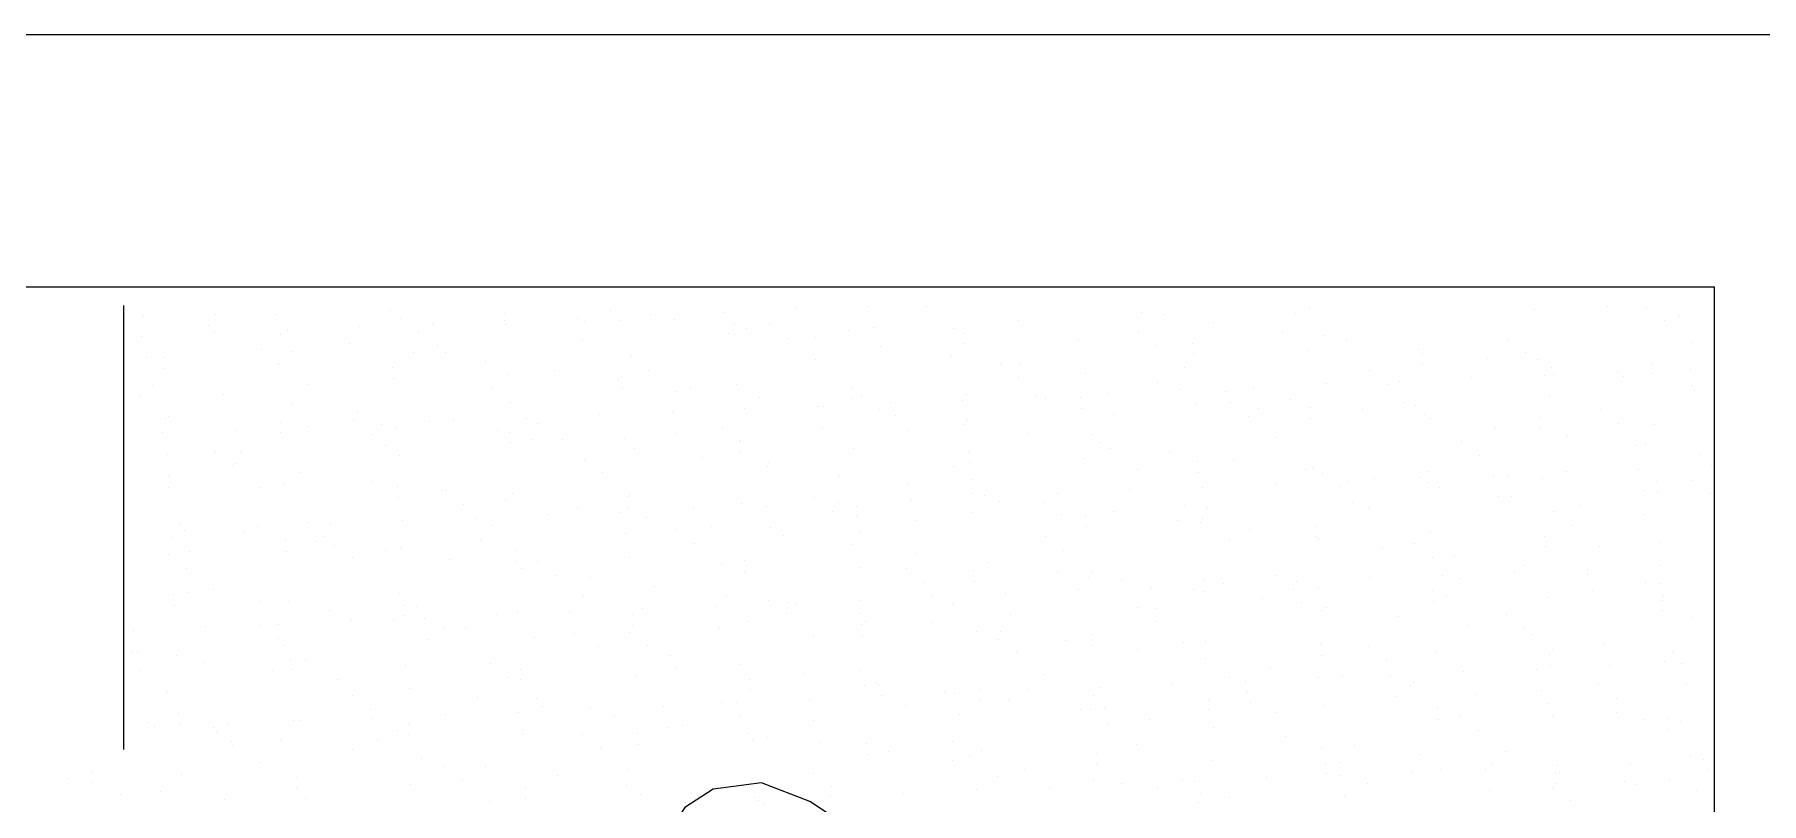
# Model space of a CAD drawing. Extents: x -109 to 1815, y -14679 to 345.
# Drawn here: x 46.624 to 47.651, y 1.285 to 1.742 of the extents above; entities that cross this region are included whole.
import ezdxf

# ---------------------------------------------------------------- set-up
doc = ezdxf.new("R2010")
doc.units = 0
doc.header["$MEASUREMENT"] = 0
doc.layers.get('0').update_dxf_attribs({"linetype": 'CONTINUOUS'})
for name, color, linetype in [('MOBIL_I', 13, 'CONTINUOUS'), ('PAREDE', 6, 'CONTINUOUS'), ('TEXTO', 1, 'CONTINUOUS')]:
    doc.layers.add(name, color=color, linetype=linetype)

# ---------------------------------------------------------------- blocks, each defined once
blk = doc.blocks.new('MEAM___2')
at = {"color": 0}
blk.add_lwpolyline([(24, 27.95), (23, 33.38, 0.289108), (-23, 33.38), (-24, 27.95), (-24, -24.37), (-23.05, -26.52), (-20.46, -28.77), (-16.93, -29.54), (16.93, -29.54), (20.46, -28.77), (23.05, -26.52), (24, -24.37)], format="xyb", close=True, dxfattribs=at)
at = {"layer": 'MOBIL_I'}
for p, q in [((-19.71, 24.69), (-20.71, 20.39)), ((20.71, 20.39), (19.71, 24.69))]:
    blk.add_line(p, q, dxfattribs=at)
for points in [[(23, 33.38), (19.71, 24.69, 0.252581), (-19.71, 24.69), (-23, 33.38)], [(24, 27.95), (20.71, 20.39, 0.187405), (-20.71, 20.39), (-24, 27.95)]]:
    blk.add_lwpolyline(points, format="xyb", dxfattribs=at)

msp = doc.modelspace()

# ---------------------------------------------------------------- linework, layer by layer
at = {"layer": 'PAREDE'}
for p, q in [((45.0227, 1.7423), (47.7727, 1.7423)), ((47.6227, -2.3077), (47.6227, 1.5923))]:
    msp.add_line(p, q, dxfattribs=at)
at = {"layer": 'TEXTO'}
for p, q in [((45.0227, 1.5923), (47.6227, 1.5923)), ((46.6765, 1.581), (46.6765, 1.317)), ((46.6886, 1.5745), (46.6886, 1.5745)), ((46.731, 1.5759), (46.731, 1.5759)), ((46.767, 1.5759), (46.767, 1.5759)), ((46.835, 1.5783), (46.835, 1.5783)), ((46.8411, 1.5736), (46.8411, 1.5736)), ((46.9032, 1.5764), (46.9032, 1.5764)), ((46.9033, 1.5721), (46.9033, 1.5721)), ((46.9467, 1.5733), (46.9467, 1.5733)), ((46.9507, 1.5718), (46.9507, 1.5718)), ((46.9661, 1.5781), (46.9661, 1.5781)), ((46.9714, 1.5724), (46.9714, 1.5724)), ((46.9898, 1.5758), (46.9898, 1.5758)), ((47.0043, 1.573), (47.0043, 1.573)), ((47.0332, 1.577), (47.0332, 1.577)), ((47.0763, 1.5794), (47.0763, 1.5794)), ((47.1197, 1.5806), (47.1197, 1.5806)), ((47.1538, 1.5803), (47.1538, 1.5803)), ((47.209, 1.5719), (47.209, 1.5719)), ((47.2818, 1.5767), (47.2818, 1.5767)), ((47.2955, 1.5755), (47.2955, 1.5755)), ((47.3735, 1.5761), (47.3735, 1.5761)), ((47.382, 1.5792), (47.382, 1.5792)), ((47.5159, 1.5787), (47.5159, 1.5787)), ((47.5593, 1.5803), (47.5593, 1.5803)), ((47.5825, 1.58), (47.5825, 1.58)), ((47.5931, 1.5719), (47.5931, 1.5719)), ((47.6021, 1.5746), (47.6021, 1.5746)), ((46.6872, 1.5624), (46.6872, 1.5624)), ((46.7268, 1.5694), (46.7268, 1.5694)), ((46.7303, 1.5648), (46.7303, 1.5648)), ((46.7697, 1.5638), (46.7697, 1.5638)), ((46.7737, 1.566), (46.7737, 1.566)), ((46.8168, 1.5685), (46.8168, 1.5685)), ((46.8517, 1.5655), (46.8517, 1.5655)), ((46.8602, 1.5697), (46.8602, 1.5697)), ((46.9035, 1.57), (46.9035, 1.57)), ((47.036, 1.5646), (47.036, 1.5646)), ((47.0396, 1.5704), (47.0396, 1.5704)), ((47.0399, 1.5641), (47.0399, 1.5641)), ((47.0472, 1.5674), (47.0472, 1.5674)), ((47.0608, 1.5695), (47.0608, 1.5695)), ((47.0713, 1.5614), (47.0713, 1.5614)), ((47.0881, 1.562), (47.0881, 1.562)), ((47.1079, 1.5665), (47.1079, 1.5665)), ((47.1225, 1.5682), (47.1225, 1.5682)), ((47.1703, 1.5676), (47.1703, 1.5676)), ((47.176, 1.5645), (47.176, 1.5645)), ((47.2804, 1.5653), (47.2804, 1.5653)), ((47.3247, 1.571), (47.3247, 1.571)), ((47.3656, 1.5656), (47.3656, 1.5656)), ((47.39, 1.5634), (47.39, 1.5634)), ((46.7586, 1.5547), (46.7586, 1.5547)), ((46.7764, 1.5536), (46.7764, 1.5536)), ((46.8106, 1.5584), (46.8106, 1.5584)), ((46.8489, 1.5534), (46.8489, 1.5534)), ((46.8629, 1.5573), (46.8629, 1.5573)), ((46.8682, 1.5529), (46.8682, 1.5529)), ((46.9495, 1.5609), (46.9495, 1.5609)), ((47.1264, 1.557), (47.1264, 1.557)), ((47.1692, 1.5513), (47.1692, 1.5513)), ((47.1763, 1.5582), (47.1763, 1.5582)), ((47.2443, 1.5606), (47.2443, 1.5606)), ((47.291, 1.5572), (47.291, 1.5572)), ((47.3125, 1.5586), (47.3125, 1.5586)), ((47.3127, 1.5523), (47.3127, 1.5523)), ((47.3807, 1.5546), (47.3807, 1.5546)), ((47.4039, 1.5606), (47.4039, 1.5606)), ((47.4467, 1.555), (47.4467, 1.555)), ((47.4489, 1.5527), (47.4489, 1.5527)), ((47.5001, 1.5611), (47.5001, 1.5611)), ((47.5106, 1.553), (47.5106, 1.553)), ((47.6096, 1.5592), (47.6096, 1.5592)), ((46.6899, 1.55), (46.6899, 1.55)), ((46.7001, 1.5499), (46.7001, 1.5499)), ((46.7004, 1.5436), (46.7004, 1.5436)), ((46.7683, 1.546), (46.7683, 1.546)), ((46.7692, 1.5466), (46.7692, 1.5466)), ((46.8365, 1.544), (46.8365, 1.544)), ((46.8917, 1.5477), (46.8917, 1.5477)), ((46.9326, 1.5423), (46.9326, 1.5423)), ((46.9783, 1.5506), (46.9783, 1.5506)), ((46.9889, 1.5425), (46.9889, 1.5425)), ((47.0879, 1.5487), (47.0879, 1.5487)), ((47.1979, 1.5464), (47.1979, 1.5464)), ((47.2101, 1.546), (47.2101, 1.546)), ((47.2484, 1.5409), (47.2484, 1.5409)), ((47.3075, 1.5445), (47.3075, 1.5445)), ((47.4176, 1.5422), (47.4176, 1.5422)), ((47.4492, 1.5464), (47.4492, 1.5464)), ((47.4876, 1.5496), (47.4876, 1.5496)), ((47.5172, 1.5487), (47.5172, 1.5487)), ((47.5259, 1.5445), (47.5259, 1.5445)), ((47.5649, 1.5419), (47.5649, 1.5419)), ((47.5853, 1.5468), (47.5853, 1.5468)), ((47.6083, 1.5431), (47.6083, 1.5431)), ((46.6934, 1.5337), (46.6934, 1.5337)), ((46.7857, 1.534), (46.7857, 1.534)), ((46.8368, 1.5377), (46.8368, 1.5377)), ((46.8958, 1.5317), (46.8958, 1.5317)), ((46.9048, 1.5401), (46.9048, 1.5401)), ((46.9709, 1.5373), (46.9709, 1.5373)), ((46.9729, 1.5381), (46.9729, 1.5381)), ((46.9732, 1.5318), (46.9732, 1.5318)), ((47.0137, 1.5317), (47.0137, 1.5317)), ((47.0412, 1.5342), (47.0412, 1.5342)), ((47.1094, 1.5322), (47.1094, 1.5322)), ((47.2085, 1.5383), (47.2085, 1.5383)), ((47.2912, 1.5353), (47.2912, 1.5353)), ((47.3054, 1.5309), (47.3054, 1.5309)), ((47.3487, 1.5321), (47.3487, 1.5321)), ((47.3919, 1.5346), (47.3919, 1.5346)), ((47.4282, 1.5341), (47.4282, 1.5341)), ((47.4352, 1.5358), (47.4352, 1.5358)), ((47.4784, 1.5382), (47.4784, 1.5382)), ((47.5218, 1.5394), (47.5218, 1.5394)), ((47.5272, 1.5403), (47.5272, 1.5403)), ((47.5687, 1.5389), (47.5687, 1.5389)), ((47.5856, 1.5405), (47.5856, 1.5405)), ((47.6096, 1.5335), (47.6096, 1.5335)), ((47.611, 1.5307), (47.611, 1.5307)), ((46.6867, 1.5277), (46.6867, 1.5277)), ((46.7362, 1.5281), (46.7362, 1.5281)), ((46.7771, 1.5227), (46.7771, 1.5227)), ((46.9064, 1.5236), (46.9064, 1.5236)), ((47.0054, 1.5298), (47.0054, 1.5298)), ((47.0546, 1.5263), (47.0546, 1.5263)), ((47.0892, 1.5212), (47.0892, 1.5212)), ((47.0929, 1.5212), (47.0929, 1.5212)), ((47.1096, 1.5259), (47.1096, 1.5259)), ((47.1155, 1.5275), (47.1155, 1.5275)), ((47.1324, 1.5236), (47.1324, 1.5236)), ((47.1757, 1.5248), (47.1757, 1.5248)), ((47.1776, 1.5282), (47.1776, 1.5282)), ((47.2189, 1.5273), (47.2189, 1.5273)), ((47.225, 1.5256), (47.225, 1.5256)), ((47.2458, 1.5263), (47.2458, 1.5263)), ((47.2622, 1.5285), (47.2622, 1.5285)), ((47.3141, 1.5223), (47.3141, 1.5223)), ((47.3321, 1.5299), (47.3321, 1.5299)), ((47.3351, 1.5233), (47.3351, 1.5233)), ((47.3704, 1.5249), (47.3704, 1.5249)), ((47.3822, 1.5204), (47.3822, 1.5204)), ((47.438, 1.5234), (47.438, 1.5234)), ((47.4447, 1.5214), (47.4447, 1.5214)), ((47.5245, 1.527), (47.5245, 1.527)), ((46.7017, 1.5137), (46.7017, 1.5137)), ((46.7032, 1.515), (46.7032, 1.515)), ((46.7698, 1.5117), (46.7698, 1.5117)), ((46.8133, 1.5128), (46.8133, 1.5128)), ((46.8154, 1.5176), (46.8154, 1.5176)), ((46.8297, 1.5102), (46.8297, 1.5102)), ((46.8582, 1.512), (46.8582, 1.512)), ((46.8728, 1.5127), (46.8728, 1.5127)), ((46.9162, 1.5139), (46.9162, 1.5139)), ((46.9229, 1.5109), (46.9229, 1.5109)), ((46.9593, 1.5163), (46.9593, 1.5163)), ((47.0027, 1.5175), (47.0027, 1.5175)), ((47.0458, 1.52), (47.0458, 1.52)), ((47.126, 1.5194), (47.126, 1.5194)), ((47.1357, 1.5156), (47.1357, 1.5156)), ((47.1766, 1.5102), (47.1766, 1.5102)), ((47.1785, 1.5124), (47.1785, 1.5124)), ((47.2461, 1.52), (47.2461, 1.52)), ((47.265, 1.5161), (47.265, 1.5161)), ((47.3457, 1.5152), (47.3457, 1.5152)), ((47.3515, 1.5197), (47.3515, 1.5197)), ((47.3825, 1.514), (47.3825, 1.514)), ((47.4132, 1.5192), (47.4132, 1.5192)), ((47.4505, 1.5164), (47.4505, 1.5164)), ((47.4541, 1.5138), (47.4541, 1.5138)), ((47.5187, 1.5145), (47.5187, 1.5145)), ((47.5548, 1.5191), (47.5548, 1.5191)), ((47.5654, 1.511), (47.5654, 1.511)), ((47.5869, 1.5105), (47.5869, 1.5105)), ((46.6998, 1.5054), (46.6998, 1.5054)), ((46.7432, 1.5066), (46.7432, 1.5066)), ((46.7701, 1.5054), (46.7701, 1.5054)), ((46.7863, 1.509), (46.7863, 1.509)), ((46.8239, 1.5046), (46.8239, 1.5046)), ((46.8381, 1.5077), (46.8381, 1.5077)), ((46.8991, 1.5066), (46.8991, 1.5066)), ((46.9063, 1.5058), (46.9063, 1.5058)), ((46.919, 1.5015), (46.919, 1.5015)), ((46.9374, 1.5016), (46.9374, 1.5016)), ((46.9745, 1.5018), (46.9745, 1.5018)), ((47.0055, 1.5051), (47.0055, 1.5051)), ((47.033, 1.5086), (47.033, 1.5086)), ((47.0427, 1.4999), (47.0427, 1.4999)), ((47.0436, 1.5005), (47.0436, 1.5005)), ((47.092, 1.5088), (47.092, 1.5088)), ((47.1426, 1.5067), (47.1426, 1.5067)), ((47.2149, 1.5052), (47.2149, 1.5052)), ((47.2526, 1.5044), (47.2526, 1.5044)), ((47.3622, 1.5025), (47.3622, 1.5025)), ((47.4723, 1.5002), (47.4723, 1.5002)), ((47.4924, 1.5088), (47.4924, 1.5088)), ((47.5189, 1.5081), (47.5189, 1.5081)), ((47.5352, 1.5032), (47.5352, 1.5032)), ((46.7027, 1.4923), (46.7027, 1.4923)), ((46.7309, 1.4939), (46.7309, 1.4939)), ((46.746, 1.4942), (46.746, 1.4942)), ((46.8325, 1.4978), (46.8325, 1.4978)), ((46.8404, 1.492), (46.8404, 1.492)), ((46.9065, 1.4995), (46.9065, 1.4995)), ((46.9505, 1.4897), (46.9505, 1.4897)), ((46.9802, 1.4959), (46.9802, 1.4959)), ((47.0211, 1.4905), (47.0211, 1.4905)), ((47.043, 1.4936), (47.043, 1.4936)), ((47.1109, 1.4959), (47.1109, 1.4959)), ((47.1791, 1.494), (47.1791, 1.494)), ((47.2474, 1.49), (47.2474, 1.49)), ((47.2577, 1.4995), (47.2577, 1.4995)), ((47.2632, 1.4963), (47.2632, 1.4963)), ((47.2986, 1.4942), (47.2986, 1.4942)), ((47.4829, 1.4921), (47.4829, 1.4921)), ((47.5761, 1.4978), (47.5761, 1.4978)), ((47.5819, 1.4983), (47.5819, 1.4983)), ((47.6144, 1.4927), (47.6144, 1.4927)), ((46.7032, 1.4794), (46.7032, 1.4794)), ((46.7414, 1.4857), (46.7414, 1.4857)), ((46.7436, 1.4869), (46.7436, 1.4869)), ((46.7819, 1.4819), (46.7819, 1.4819)), ((46.9611, 1.4816), (46.9611, 1.4816)), ((47.0594, 1.4855), (47.0594, 1.4855)), ((47.0601, 1.4878), (47.0601, 1.4878)), ((47.1022, 1.4799), (47.1022, 1.4799)), ((47.1702, 1.4855), (47.1702, 1.4855)), ((47.1794, 1.4876), (47.1794, 1.4876)), ((47.2797, 1.4836), (47.2797, 1.4836)), ((47.3155, 1.4881), (47.3155, 1.4881)), ((47.3158, 1.4817), (47.3158, 1.4817)), ((47.3369, 1.4891), (47.3369, 1.4891)), ((47.3797, 1.4835), (47.3797, 1.4835)), ((47.3838, 1.4841), (47.3838, 1.4841)), ((47.3898, 1.4813), (47.3898, 1.4813)), ((47.452, 1.4822), (47.452, 1.4822)), ((47.4913, 1.4799), (47.4913, 1.4799)), ((47.4994, 1.4794), (47.4994, 1.4794)), ((47.5344, 1.4824), (47.5344, 1.4824)), ((47.5778, 1.4836), (47.5778, 1.4836)), ((47.6209, 1.486), (47.6209, 1.486)), ((46.7034, 1.4731), (46.7034, 1.4731)), ((46.758, 1.4731), (46.758, 1.4731)), ((46.7714, 1.4754), (46.7714, 1.4754)), ((46.8247, 1.4763), (46.8247, 1.4763)), ((46.8396, 1.4735), (46.8396, 1.4735)), ((46.8656, 1.4709), (46.8656, 1.4709)), ((46.868, 1.4708), (46.868, 1.4708)), ((46.9078, 1.4695), (46.9078, 1.4695)), ((46.9776, 1.4689), (46.9776, 1.4689)), ((47.1431, 1.4745), (47.1431, 1.4745)), ((47.1808, 1.4774), (47.1808, 1.4774)), ((47.1814, 1.4694), (47.1814, 1.4694)), ((47.2318, 1.469), (47.2318, 1.469)), ((47.2749, 1.4714), (47.2749, 1.4714)), ((47.3183, 1.4726), (47.3183, 1.4726)), ((47.3614, 1.4751), (47.3614, 1.4751)), ((47.4004, 1.4732), (47.4004, 1.4732)), ((47.4048, 1.4763), (47.4048, 1.4763)), ((47.4206, 1.4781), (47.4206, 1.4781)), ((47.4479, 1.4787), (47.4479, 1.4787)), ((47.4523, 1.4758), (47.4523, 1.4758)), ((47.4589, 1.4731), (47.4589, 1.4731)), ((47.5202, 1.4782), (47.5202, 1.4782)), ((47.5805, 1.4712), (47.5805, 1.4712)), ((47.5884, 1.4763), (47.5884, 1.4763)), ((47.5887, 1.4699), (47.5887, 1.4699)), ((47.6095, 1.4772), (47.6095, 1.4772)), ((47.6201, 1.469), (47.6201, 1.469)), ((46.8399, 1.4671), (46.8399, 1.4671)), ((46.8786, 1.4627), (46.8786, 1.4627)), ((46.9039, 1.4658), (46.9039, 1.4658)), ((46.9467, 1.4602), (46.9467, 1.4602)), ((46.976, 1.4676), (46.976, 1.4676)), ((46.9763, 1.4612), (46.9763, 1.4612)), ((47.0154, 1.4605), (47.0154, 1.4605)), ((47.0443, 1.4636), (47.0443, 1.4636)), ((47.0588, 1.4617), (47.0588, 1.4617)), ((47.0877, 1.4666), (47.0877, 1.4666)), ((47.1019, 1.4641), (47.1019, 1.4641)), ((47.1124, 1.4617), (47.1124, 1.4617)), ((47.1453, 1.4653), (47.1453, 1.4653)), ((47.1884, 1.4678), (47.1884, 1.4678)), ((47.1973, 1.4647), (47.1973, 1.4647)), ((47.2242, 1.4638), (47.2242, 1.4638)), ((47.3074, 1.4624), (47.3074, 1.4624)), ((47.321, 1.4602), (47.321, 1.4602)), ((47.4075, 1.4639), (47.4075, 1.4639)), ((47.4169, 1.4605), (47.4169, 1.4605)), ((47.494, 1.4675), (47.494, 1.4675)), ((47.5017, 1.4674), (47.5017, 1.4674)), ((47.5426, 1.462), (47.5426, 1.462)), ((46.7102, 1.4512), (46.7102, 1.4512)), ((46.7559, 1.4495), (46.7559, 1.4495)), ((46.7856, 1.4519), (46.7856, 1.4519)), ((46.7993, 1.4507), (46.7993, 1.4507)), ((46.8424, 1.4532), (46.8424, 1.4532)), ((46.8858, 1.4544), (46.8858, 1.4544)), ((46.8951, 1.45), (46.8951, 1.45)), ((46.9289, 1.4568), (46.9289, 1.4568)), ((46.9723, 1.458), (46.9723, 1.458)), ((46.9877, 1.4548), (46.9877, 1.4548)), ((47.0259, 1.4498), (47.0259, 1.4498)), ((47.0615, 1.4493), (47.0615, 1.4493)), ((47.0983, 1.4585), (47.0983, 1.4585)), ((47.1127, 1.4553), (47.1127, 1.4553)), ((47.148, 1.4529), (47.148, 1.4529)), ((47.1807, 1.4577), (47.1807, 1.4577)), ((47.2345, 1.4566), (47.2345, 1.4566)), ((47.2489, 1.4558), (47.2489, 1.4558)), ((47.2492, 1.4494), (47.2492, 1.4494)), ((47.2651, 1.4584), (47.2651, 1.4584)), ((47.3034, 1.4534), (47.3034, 1.4534)), ((47.3171, 1.4518), (47.3171, 1.4518)), ((47.3179, 1.4543), (47.3179, 1.4543)), ((47.3853, 1.4498), (47.3853, 1.4498)), ((47.527, 1.4583), (47.527, 1.4583)), ((47.5376, 1.4501), (47.5376, 1.4501)), ((47.5809, 1.457), (47.5809, 1.457)), ((46.7047, 1.4431), (46.7047, 1.4431)), ((46.7128, 1.4471), (46.7128, 1.4471)), ((46.7484, 1.4462), (46.7484, 1.4462)), ((46.7729, 1.4412), (46.7729, 1.4412)), ((46.7912, 1.4405), (46.7912, 1.4405)), ((46.7961, 1.4438), (46.7961, 1.4438)), ((46.802, 1.4383), (46.802, 1.4383)), ((46.8885, 1.442), (46.8885, 1.442)), ((46.975, 1.4456), (46.975, 1.4456)), ((47.0052, 1.4477), (47.0052, 1.4477)), ((47.0158, 1.4396), (47.0158, 1.4396)), ((47.0687, 1.4441), (47.0687, 1.4441)), ((47.1097, 1.4387), (47.1097, 1.4387)), ((47.1148, 1.4458), (47.1148, 1.4458)), ((47.2249, 1.4435), (47.2249, 1.4435)), ((47.3345, 1.4416), (47.3345, 1.4416)), ((47.3462, 1.4477), (47.3462, 1.4477)), ((47.3856, 1.4435), (47.3856, 1.4435)), ((47.3872, 1.4424), (47.3872, 1.4424)), ((47.4445, 1.4393), (47.4445, 1.4393)), ((47.4536, 1.4459), (47.4536, 1.4459)), ((47.5217, 1.4439), (47.5217, 1.4439)), ((47.59, 1.44), (47.59, 1.44)), ((46.7031, 1.433), (46.7031, 1.433)), ((46.7155, 1.4347), (46.7155, 1.4347)), ((46.7732, 1.4348), (46.7732, 1.4348)), ((46.8127, 1.4311), (46.8127, 1.4311)), ((46.8322, 1.4351), (46.8322, 1.4351)), ((46.8412, 1.4372), (46.8412, 1.4372)), ((46.8704, 1.4301), (46.8704, 1.4301)), ((46.9093, 1.4353), (46.9093, 1.4353)), ((46.9096, 1.4289), (46.9096, 1.4289)), ((46.9228, 1.4288), (46.9228, 1.4288)), ((46.9776, 1.4313), (46.9776, 1.4313)), ((47.0458, 1.4294), (47.0458, 1.4294)), ((47.1479, 1.4337), (47.1479, 1.4337)), ((47.1907, 1.4281), (47.1907, 1.4281)), ((47.2355, 1.4354), (47.2355, 1.4354)), ((47.4254, 1.4373), (47.4254, 1.4373)), ((47.4551, 1.4312), (47.4551, 1.4312)), ((47.4682, 1.4317), (47.4682, 1.4317)), ((47.522, 1.4376), (47.522, 1.4376)), ((47.5541, 1.4375), (47.5541, 1.4375)), ((46.7137, 1.4249), (46.7137, 1.4249)), ((46.9133, 1.4245), (46.9133, 1.4245)), ((46.9333, 1.4207), (46.9333, 1.4207)), ((46.9542, 1.4191), (46.9542, 1.4191)), ((47.0323, 1.4269), (47.0323, 1.4269)), ((47.046, 1.423), (47.046, 1.423)), ((47.114, 1.4254), (47.114, 1.4254)), ((47.1424, 1.4246), (47.1424, 1.4246)), ((47.1822, 1.4234), (47.1822, 1.4234)), ((47.2317, 1.4227), (47.2317, 1.4227)), ((47.2505, 1.4195), (47.2505, 1.4195)), ((47.252, 1.4227), (47.252, 1.4227)), ((47.2699, 1.4176), (47.2699, 1.4176)), ((47.3186, 1.4175), (47.3186, 1.4175)), ((47.3621, 1.4204), (47.3621, 1.4204)), ((47.4174, 1.4192), (47.4174, 1.4192)), ((47.4608, 1.4204), (47.4608, 1.4204)), ((47.4716, 1.4186), (47.4716, 1.4186)), ((47.5039, 1.4229), (47.5039, 1.4229)), ((47.5092, 1.4263), (47.5092, 1.4263)), ((47.5473, 1.4241), (47.5473, 1.4241)), ((47.5474, 1.4213), (47.5474, 1.4213)), ((47.5904, 1.4265), (47.5904, 1.4265)), ((46.6767, 1.4155), (46.6767, 1.4155)), ((46.7062, 1.4089), (46.7062, 1.4089)), ((46.715, 1.4104), (46.715, 1.4104)), ((46.7302, 1.4122), (46.7302, 1.4122)), ((46.8403, 1.4099), (46.8403, 1.4099)), ((46.9499, 1.408), (46.9499, 1.408)), ((46.9925, 1.414), (46.9925, 1.414)), ((47.0353, 1.4084), (47.0353, 1.4084)), ((47.153, 1.4165), (47.153, 1.4165)), ((47.1579, 1.4083), (47.1579, 1.4083)), ((47.1825, 1.4171), (47.1825, 1.4171)), ((47.2013, 1.4095), (47.2013, 1.4095)), ((47.2444, 1.4119), (47.2444, 1.4119)), ((47.2878, 1.4131), (47.2878, 1.4131)), ((47.3128, 1.412), (47.3128, 1.412)), ((47.3189, 1.4112), (47.3189, 1.4112)), ((47.3309, 1.4156), (47.3309, 1.4156)), ((47.3726, 1.4123), (47.3726, 1.4123)), ((47.3743, 1.4168), (47.3743, 1.4168)), ((47.3869, 1.4136), (47.3869, 1.4136)), ((47.4551, 1.4116), (47.4551, 1.4116)), ((47.4636, 1.4081), (47.4636, 1.4081)), ((47.5233, 1.4076), (47.5233, 1.4076)), ((47.5501, 1.4117), (47.5501, 1.4117)), ((47.5817, 1.4163), (47.5817, 1.4163)), ((47.5903, 1.4156), (47.5903, 1.4156)), ((47.5923, 1.4082), (47.5923, 1.4082)), ((46.7065, 1.4025), (46.7065, 1.4025)), ((46.7578, 1.4048), (46.7578, 1.4048)), ((46.7745, 1.4049), (46.7745, 1.4049)), ((46.7987, 1.3994), (46.7987, 1.3994)), ((46.8427, 1.4029), (46.8427, 1.4029)), ((46.8509, 1.4018), (46.8509, 1.4018)), ((46.8984, 1.3973), (46.8984, 1.3973)), ((46.9109, 1.399), (46.9109, 1.399)), ((46.9418, 1.3985), (46.9418, 1.3985)), ((46.9791, 1.397), (46.9791, 1.397)), ((46.9849, 1.401), (46.9849, 1.401)), ((47.0283, 1.4022), (47.0283, 1.4022)), ((47.0599, 1.4057), (47.0599, 1.4057)), ((47.0705, 1.3976), (47.0705, 1.3976)), ((47.0714, 1.4046), (47.0714, 1.4046)), ((47.0762, 1.403), (47.0762, 1.403)), ((47.1145, 1.398), (47.1145, 1.398)), ((47.1148, 1.4058), (47.1148, 1.4058)), ((47.1695, 1.4038), (47.1695, 1.4038)), ((47.2041, 1.3971), (47.2041, 1.3971)), ((47.2796, 1.4015), (47.2796, 1.4015)), ((47.2906, 1.4007), (47.2906, 1.4007)), ((47.3537, 1.4066), (47.3537, 1.4066)), ((47.3771, 1.4044), (47.3771, 1.4044)), ((47.3892, 1.3997), (47.3892, 1.3997)), ((47.392, 1.4016), (47.392, 1.4016)), ((47.4553, 1.4053), (47.4553, 1.4053)), ((47.4992, 1.3974), (47.4992, 1.3974)), ((47.5915, 1.4057), (47.5915, 1.4057)), ((47.5918, 1.3994), (47.5918, 1.3994)), ((46.6823, 1.3876), (46.6823, 1.3876)), ((46.7254, 1.39), (46.7254, 1.39)), ((46.7578, 1.391), (46.7578, 1.391)), ((46.7688, 1.3912), (46.7688, 1.3912)), ((46.8119, 1.3937), (46.8119, 1.3937)), ((46.837, 1.3944), (46.837, 1.3944)), ((46.8429, 1.3966), (46.8429, 1.3966)), ((46.8553, 1.3949), (46.8553, 1.3949)), ((46.8674, 1.3891), (46.8674, 1.3891)), ((46.8798, 1.3887), (46.8798, 1.3887)), ((46.9775, 1.3868), (46.9775, 1.3868)), ((46.9794, 1.3907), (46.9794, 1.3907)), ((47.031, 1.3898), (47.031, 1.3898)), ((47.0474, 1.3931), (47.0474, 1.3931)), ((47.1155, 1.3911), (47.1155, 1.3911)), ((47.1176, 1.3934), (47.1176, 1.3934)), ((47.1573, 1.3923), (47.1573, 1.3923)), ((47.1838, 1.3872), (47.1838, 1.3872)), ((47.1982, 1.3869), (47.1982, 1.3869)), ((47.2902, 1.3934), (47.2902, 1.3934)), ((47.4348, 1.3959), (47.4348, 1.3959)), ((47.4757, 1.3906), (47.4757, 1.3906)), ((47.5098, 1.3893), (47.5098, 1.3893)), ((47.6088, 1.3955), (47.6088, 1.3955)), ((46.7684, 1.3829), (46.7684, 1.3829)), ((46.7715, 1.3788), (46.7715, 1.3788)), ((46.858, 1.3825), (46.858, 1.3825)), ((46.9207, 1.3833), (46.9207, 1.3833)), ((46.9445, 1.3861), (46.9445, 1.3861)), ((46.959, 1.3783), (46.959, 1.3783)), ((46.988, 1.3787), (46.988, 1.3787)), ((47.087, 1.3849), (47.087, 1.3849)), ((47.1158, 1.3848), (47.1158, 1.3848)), ((47.1971, 1.3826), (47.1971, 1.3826)), ((47.2365, 1.3819), (47.2365, 1.3819)), ((47.252, 1.3852), (47.252, 1.3852)), ((47.2522, 1.3789), (47.2522, 1.3789)), ((47.3067, 1.3807), (47.3067, 1.3807)), ((47.3202, 1.3812), (47.3202, 1.3812)), ((47.3884, 1.3793), (47.3884, 1.3793)), ((47.4168, 1.3785), (47.4168, 1.3785)), ((47.514, 1.3855), (47.514, 1.3855)), ((47.5264, 1.3766), (47.5264, 1.3766)), ((47.5568, 1.3799), (47.5568, 1.3799)), ((46.6815, 1.3747), (46.6815, 1.3747)), ((46.685, 1.3752), (46.685, 1.3752)), ((46.7078, 1.3726), (46.7078, 1.3726)), ((46.7243, 1.369), (46.7243, 1.369)), ((46.776, 1.3706), (46.776, 1.3706)), ((46.7849, 1.3702), (46.7849, 1.3702)), ((46.8442, 1.3667), (46.8442, 1.3667)), ((46.895, 1.3679), (46.895, 1.3679)), ((47.0018, 1.3727), (47.0018, 1.3727)), ((47.0427, 1.3673), (47.0427, 1.3673)), ((47.2077, 1.3745), (47.2077, 1.3745)), ((47.2793, 1.3763), (47.2793, 1.3763)), ((47.3202, 1.3709), (47.3202, 1.3709)), ((47.3887, 1.373), (47.3887, 1.373)), ((47.4274, 1.3703), (47.4274, 1.3703)), ((47.4566, 1.3753), (47.4566, 1.3753)), ((47.5248, 1.3734), (47.5248, 1.3734)), ((47.5251, 1.367), (47.5251, 1.367)), ((47.56, 1.3671), (47.56, 1.3671)), ((47.5931, 1.3694), (47.5931, 1.3694)), ((47.5977, 1.3745), (47.5977, 1.3745)), ((47.6033, 1.3683), (47.6033, 1.3683)), ((46.6859, 1.364), (46.6859, 1.364)), ((46.7652, 1.3637), (46.7652, 1.3637)), ((46.7763, 1.3643), (46.7763, 1.3643)), ((46.8035, 1.3586), (46.8035, 1.3586)), ((46.9056, 1.3598), (46.9056, 1.3598)), ((46.9124, 1.3647), (46.9124, 1.3647)), ((46.9127, 1.3584), (46.9127, 1.3584)), ((46.9807, 1.3607), (46.9807, 1.3607)), ((47.0046, 1.366), (47.0046, 1.366)), ((47.0488, 1.3588), (47.0488, 1.3588)), ((47.081, 1.3622), (47.081, 1.3622)), ((47.1146, 1.3637), (47.1146, 1.3637)), ((47.1238, 1.3566), (47.1238, 1.3566)), ((47.2242, 1.3618), (47.2242, 1.3618)), ((47.3005, 1.3561), (47.3005, 1.3561)), ((47.3343, 1.3596), (47.3343, 1.3596)), ((47.3438, 1.3573), (47.3438, 1.3573)), ((47.3585, 1.3658), (47.3585, 1.3658)), ((47.387, 1.3598), (47.387, 1.3598)), ((47.4013, 1.3602), (47.4013, 1.3602)), ((47.4303, 1.361), (47.4303, 1.361)), ((47.4439, 1.3577), (47.4439, 1.3577)), ((47.4735, 1.3634), (47.4735, 1.3634)), ((47.5168, 1.3646), (47.5168, 1.3646)), ((47.6061, 1.3559), (47.6061, 1.3559)), ((46.7024, 1.3513), (46.7024, 1.3513)), ((46.8125, 1.349), (46.8125, 1.349)), ((46.8463, 1.353), (46.8463, 1.353)), ((46.8872, 1.3476), (46.8872, 1.3476)), ((46.9221, 1.3471), (46.9221, 1.3471)), ((47.0491, 1.3525), (47.0491, 1.3525)), ((47.0843, 1.3464), (47.0843, 1.3464)), ((47.1171, 1.3548), (47.1171, 1.3548)), ((47.1252, 1.3556), (47.1252, 1.3556)), ((47.1274, 1.3488), (47.1274, 1.3488)), ((47.1647, 1.3512), (47.1647, 1.3512)), ((47.1708, 1.35), (47.1708, 1.35)), ((47.1853, 1.3529), (47.1853, 1.3529)), ((47.1856, 1.3466), (47.1856, 1.3466)), ((47.203, 1.3462), (47.203, 1.3462)), ((47.2139, 1.3525), (47.2139, 1.3525)), ((47.2535, 1.3489), (47.2535, 1.3489)), ((47.2573, 1.3537), (47.2573, 1.3537)), ((47.3217, 1.347), (47.3217, 1.347)), ((47.3449, 1.3514), (47.3449, 1.3514)), ((47.4331, 1.3486), (47.4331, 1.3486)), ((47.4422, 1.3548), (47.4422, 1.3548)), ((47.4805, 1.3498), (47.4805, 1.3498)), ((47.5196, 1.3522), (47.5196, 1.3522)), ((47.554, 1.3554), (47.554, 1.3554)), ((47.5645, 1.3473), (47.5645, 1.3473)), ((46.7093, 1.3383), (46.7093, 1.3383)), ((46.8231, 1.3409), (46.8231, 1.3409)), ((46.8248, 1.3354), (46.8248, 1.3354)), ((46.8679, 1.3379), (46.8679, 1.3379)), ((46.9113, 1.3391), (46.9113, 1.3391)), ((46.9255, 1.3426), (46.9255, 1.3426)), ((46.9544, 1.3415), (46.9544, 1.3415)), ((46.9683, 1.3369), (46.9683, 1.3369)), ((46.9978, 1.3427), (46.9978, 1.3427)), ((47.0322, 1.3448), (47.0322, 1.3448)), ((47.0409, 1.3452), (47.0409, 1.3452)), ((47.0428, 1.3367), (47.0428, 1.3367)), ((47.1417, 1.3429), (47.1417, 1.3429)), ((47.1736, 1.3376), (47.1736, 1.3376)), ((47.2458, 1.3405), (47.2458, 1.3405)), ((47.2518, 1.3407), (47.2518, 1.3407)), ((47.2601, 1.3413), (47.2601, 1.3413)), ((47.322, 1.3406), (47.322, 1.3406)), ((47.3466, 1.3449), (47.3466, 1.3449)), ((47.3614, 1.3388), (47.3614, 1.3388)), ((47.39, 1.343), (47.39, 1.343)), ((47.4581, 1.3411), (47.4581, 1.3411)), ((47.4715, 1.3365), (47.4715, 1.3365)), ((47.5233, 1.3441), (47.5233, 1.3441)), ((47.5264, 1.3371), (47.5264, 1.3371)), ((47.5642, 1.3388), (47.5642, 1.3388)), ((46.6908, 1.3333), (46.6908, 1.3333)), ((46.6949, 1.3306), (46.6949, 1.3306)), ((46.7096, 1.332), (46.7096, 1.332)), ((46.73, 1.3301), (46.73, 1.3301)), ((46.7317, 1.3279), (46.7317, 1.3279)), ((46.7383, 1.3318), (46.7383, 1.3318)), ((46.7776, 1.3343), (46.7776, 1.3343)), ((46.7814, 1.3342), (46.7814, 1.3342)), ((46.8396, 1.3282), (46.8396, 1.3282)), ((46.8457, 1.3324), (46.8457, 1.3324)), ((46.846, 1.3261), (46.846, 1.3261)), ((46.914, 1.3284), (46.914, 1.3284)), ((46.9141, 1.3267), (46.9141, 1.3267)), ((46.9497, 1.3259), (46.9497, 1.3259)), ((46.9822, 1.3265), (46.9822, 1.3265)), ((47.0006, 1.3303), (47.0006, 1.3303)), ((47.0092, 1.3315), (47.0092, 1.3315)), ((47.0475, 1.3265), (47.0475, 1.3265)), ((47.0871, 1.334), (47.0871, 1.334)), ((47.2624, 1.3325), (47.2624, 1.3325)), ((47.2867, 1.3351), (47.2867, 1.3351)), ((47.325, 1.3301), (47.325, 1.3301)), ((47.4584, 1.3347), (47.4584, 1.3347)), ((47.4821, 1.3284), (47.4821, 1.3284)), ((47.5811, 1.3346), (47.5811, 1.3346)), ((47.5946, 1.3352), (47.5946, 1.3352)), ((47.5948, 1.3288), (47.5948, 1.3288)), ((47.6025, 1.3337), (47.6025, 1.3337)), ((46.7406, 1.322), (46.7406, 1.322)), ((46.7411, 1.3194), (46.7411, 1.3194)), ((46.77, 1.3229), (46.77, 1.3229)), ((46.8128, 1.3172), (46.8128, 1.3172)), ((46.8276, 1.323), (46.8276, 1.323)), ((46.9603, 1.3178), (46.9603, 1.3178)), ((46.9825, 1.3201), (46.9825, 1.3201)), ((47.0504, 1.3225), (47.0504, 1.3225)), ((47.0593, 1.324), (47.0593, 1.324)), ((47.0903, 1.3209), (47.0903, 1.3209)), ((47.1186, 1.3206), (47.1186, 1.3206)), ((47.1312, 1.3155), (47.1312, 1.3155)), ((47.1694, 1.3218), (47.1694, 1.3218)), ((47.1869, 1.3166), (47.1869, 1.3166)), ((47.2789, 1.3199), (47.2789, 1.3199)), ((47.3678, 1.3245), (47.3678, 1.3245)), ((47.389, 1.3176), (47.389, 1.3176)), ((47.4087, 1.3191), (47.4087, 1.3191)), ((47.4986, 1.3157), (47.4986, 1.3157)), ((46.7571, 1.3093), (46.7571, 1.3093)), ((46.8537, 1.3119), (46.8537, 1.3119)), ((46.8672, 1.307), (46.8672, 1.307)), ((46.892, 1.3068), (46.892, 1.3068)), ((46.9768, 1.3051), (46.9768, 1.3051)), ((47.1189, 1.3142), (47.1189, 1.3142)), ((47.1695, 1.3104), (47.1695, 1.3104)), ((47.1799, 1.3136), (47.1799, 1.3136)), ((47.2123, 1.3048), (47.2123, 1.3048)), ((47.255, 1.3147), (47.255, 1.3147)), ((47.2553, 1.3083), (47.2553, 1.3083)), ((47.3233, 1.3107), (47.3233, 1.3107)), ((47.3915, 1.3088), (47.3915, 1.3088)), ((47.3996, 1.3095), (47.3996, 1.3095)), ((47.447, 1.314), (47.447, 1.314)), ((47.4597, 1.3048), (47.4597, 1.3048)), ((47.4864, 1.3051), (47.4864, 1.3051)), ((47.4898, 1.3084), (47.4898, 1.3084)), ((47.5295, 1.3076), (47.5295, 1.3076)), ((47.5729, 1.3088), (47.5729, 1.3088)), ((47.6087, 1.3134), (47.6087, 1.3134)), ((47.616, 1.3112), (47.616, 1.3112)), ((47.6192, 1.3053), (47.6192, 1.3053)), ((46.6429, 1.2997), (46.6429, 1.2997)), ((46.6573, 1.2976), (46.6573, 1.2976)), ((46.6581, 1.3031), (46.6581, 1.3031)), ((46.7109, 1.302), (46.7109, 1.302)), ((46.7791, 1.3001), (46.7791, 1.3001)), ((46.8473, 1.2961), (46.8473, 1.2961)), ((46.8778, 1.2989), (46.8778, 1.2989)), ((46.9348, 1.3012), (46.9348, 1.3012)), ((46.9758, 1.2958), (46.9758, 1.2958)), ((47.0869, 1.3029), (47.0869, 1.3029)), ((47.0975, 1.2947), (47.0975, 1.2947)), ((47.1965, 1.301), (47.1965, 1.301)), ((47.2269, 1.2942), (47.2269, 1.2942)), ((47.2533, 1.2994), (47.2533, 1.2994)), ((47.27, 1.2966), (47.27, 1.2966)), ((47.2915, 1.2944), (47.2915, 1.2944)), ((47.3065, 1.2987), (47.3065, 1.2987)), ((47.3134, 1.2978), (47.3134, 1.2978)), ((47.3565, 1.3003), (47.3565, 1.3003)), ((47.3917, 1.3024), (47.3917, 1.3024)), ((47.3999, 1.3015), (47.3999, 1.3015)), ((47.4161, 1.2968), (47.4161, 1.2968)), ((47.443, 1.3039), (47.443, 1.3039)), ((47.5262, 1.2945), (47.5262, 1.2945)), ((47.5279, 1.3028), (47.5279, 1.3028)), ((47.5282, 1.2965), (47.5282, 1.2965)), ((47.5308, 1.303), (47.5308, 1.303)), ((47.569, 1.298), (47.569, 1.298)), ((47.5756, 1.2964), (47.5756, 1.2964)), ((47.5962, 1.2989), (47.5962, 1.2989)), ((46.6747, 1.2904), (46.6747, 1.2904)), ((46.6983, 1.2922), (46.6983, 1.2922)), ((46.7365, 1.2871), (46.7365, 1.2871)), ((46.7793, 1.2937), (46.7793, 1.2937)), ((46.7848, 1.2881), (46.7848, 1.2881)), ((46.8943, 1.2862), (46.8943, 1.2862)), ((46.9155, 1.2942), (46.9155, 1.2942)), ((46.9158, 1.2878), (46.9158, 1.2878)), ((46.9838, 1.2902), (46.9838, 1.2902)), ((47.0105, 1.2857), (47.0105, 1.2857)), ((47.014, 1.2908), (47.014, 1.2908)), ((47.0519, 1.2883), (47.0519, 1.2883)), ((47.0539, 1.2869), (47.0539, 1.2869)), ((47.0568, 1.2851), (47.0568, 1.2851)), ((47.097, 1.2893), (47.097, 1.2893)), ((47.1404, 1.2905), (47.1404, 1.2905)), ((47.1835, 1.293), (47.1835, 1.293)), ((47.3161, 1.2854), (47.3161, 1.2854)), ((47.3171, 1.2906), (47.3171, 1.2906)), ((47.3343, 1.2887), (47.3343, 1.2887)), ((47.4026, 1.2891), (47.4026, 1.2891)), ((47.4891, 1.2927), (47.4891, 1.2927)), ((47.5368, 1.2864), (47.5368, 1.2864)), ((47.6118, 1.2923), (47.6118, 1.2923))]:
    msp.add_line(p, q, dxfattribs=at)

# ---------------------------------------------------------------- block references
at = {"layer": 'TEXTO', "xscale": 0.008499999999998075, "yscale": 0.00850000000000115, "zscale": 0.008499999999999884, "rotation": 146.5299856486721}
msp.add_blockref('MEAM___2', (47.0662, 0.9972), dxfattribs=at)

doc.saveas('drawing.dxf')
